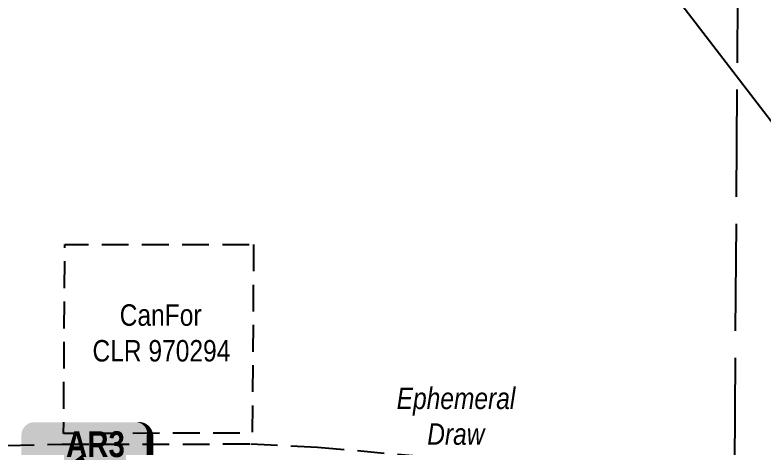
# Model space of a CAD drawing. Extents: x 471563 to 508050, y 6028961 to 6050146.
# Drawn here: x 480041.1 to 480390.5, y 6044369.5 to 6044571.3 of the extents above; entities that cross this region are included whole.
import ezdxf

# ---------------------------------------------------------------- set-up
doc = ezdxf.new("R2010")
doc.units = 0
doc.header["$LTSCALE"] = 5
doc.linetypes.add('foc-ACCESSROAD', pattern=[3.75, 2.5, -1.25])
doc.linetypes.add('foc-UNSURVEYED', pattern=[12.5, 10, -2.5])
for name, color, linetype in [('F-AR', 190, 'foc-ACCESSROAD'), ('F-RW', 190, 'Continuous'), ('F-WS', 190, 'foc-ACCESSROAD'), ('L-USEC', 7, 'foc-UNSURVEYED'), ('P-TEMP-BLOCKS', 250, 'Continuous'), ('T-WATER-T', 170, 'Continuous')]:
    doc.layers.add(name, color=color, linetype=linetype)
doc.layers.add('F-WS-T', color=190, linetype='Continuous', lineweight=9)
doc.styles.add('80', font='ARIALN.TTF', dxfattribs={"height": 10})
doc.styles.add('80L', font='ARIALN.TTF', dxfattribs={"height": 10})
doc.styles.add('BOLD', font='ARIALNB.TTF')

# ---------------------------------------------------------------- blocks, each defined once
blk = doc.blocks.new('*U98')
h = blk.add_hatch(color=111)
edge = h.paths.add_edge_path()
edge.add_line((-24, -20), (24, -20))
edge.add_arc((24, -14), 6, 270, 360)
edge.add_line((30, -14), (30, 12.5))
edge.add_arc((24, 12.5), 6, 0, 90)
edge.add_line((24, 18.5), (-24, 18.5))
edge.add_arc((-24, 12.5), 6, 90, 180)
edge.add_line((-30, 12.5), (-30, -14))
edge.add_arc((-24, -14), 6, 180, 270)
at = {"color": 250, "flags": 128}
blk.add_lwpolyline([(-24, -20, 3, 3, 0), (24, -20, 3, 3, 0.414214), (30, -14, 3, 3, 0), (30, 12.5, 3, 0, 0.414214), (24, 18.5, 0, 0, 0), (-24, 18.5, 0, 0, 0.414214), (-30, 12.5, 0, 0, 0), (-30, -14, 0, 3, 0.414214)], format="xyseb", close=True, dxfattribs=at)
at = {"flags": 128}
blk.add_lwpolyline([(-21.5, -11.65, 0, 7.5, 0), (0, 0, 0, 0, 0)], format="xyseb", dxfattribs=at)
at = {"color": 250}
for tag, p, height, style in [('TEMP_AREA_W1_001', (-9.21, 2.24), 12, 'BOLD'), ('ENTER_TEXT_001', (-30.66, -12.47), 9, '80')]:
    blk.add_attdef(tag, p, '', height=height, dxfattribs=dict(at, style=style))

msp = doc.modelspace()

# ---------------------------------------------------------------- linework, layer by layer
at = {"layer": 'F-AR'}
msp.add_lwpolyline([(479671.347, 6044337.727), (479689.056, 6044340.577), (479769.55, 6044361.111), (479812.597, 6044365.159), (480063.121, 6044371.307), (480151.135, 6044371.357), (480182.259, 6044369.923), (480324.844, 6044357.216), (480376.622, 6044350.85), (480406.757, 6044347.145)], dxfattribs=at)
at = {"layer": 'F-RW', "flags": 128}
msp.add_lwpolyline([(481315.012, 6043323.977), (481053.885, 6043663.493), (480748.383, 6044060.704), (480412.589, 6044497.299), (479921.387, 6045135.953)], dxfattribs=at)
at = {"layer": 'F-WS', "flags": 128}
msp.add_lwpolyline([(480152.415, 6044464.359), (480151.821, 6044376.347), (480063.807, 6044376.297), (480064.401, 6044464.31), (480152.415, 6044464.359)], close=True, dxfattribs=at)
at = {"layer": 'L-USEC', "flags": 128}
msp.add_lwpolyline([(480381.253, 6045036.525), (480375.823, 6044232.477)], dxfattribs=at)

# ---------------------------------------------------------------- block references
at = {"layer": 'P-TEMP-BLOCKS', "xscale": 0.9994796499999833, "yscale": 0.9994796499999833, "zscale": 0.9994796499999833}
msp.add_blockref('*U98', (480074.136, 6044363.025), dxfattribs=at).add_auto_attribs({'TEMP_AREA_W1_001': 'AR3', 'ENTER_TEXT_001': '(10.0x35.0)'})

# ---------------------------------------------------------------- texts
at = {"layer": 'F-WS-T', "insert": (480069.387, 6044436.477), "char_height": 10, "width": 78.99495, "attachment_point": 1, "style": '80L'}
msp.add_mtext('\\pi20.5957;CanFor\\P\\pi7.89447;CLR 970294', dxfattribs=at)
at = {"layer": 'T-WATER-T', "insert": (480229.629, 6044397.626), "char_height": 9.99475, "attachment_point": 1, "style": '80L'}
msp.add_mtext_dynamic_manual_height_columns('\\pi-10.47757;{\\fArial Narrow|b0|i1|c0|p34;Ephemeral \\P\\pi3.78165;Draw}', width=34.34324, gutter_width=50, heights=[0], dxfattribs=at)

doc.saveas('drawing.dxf')
